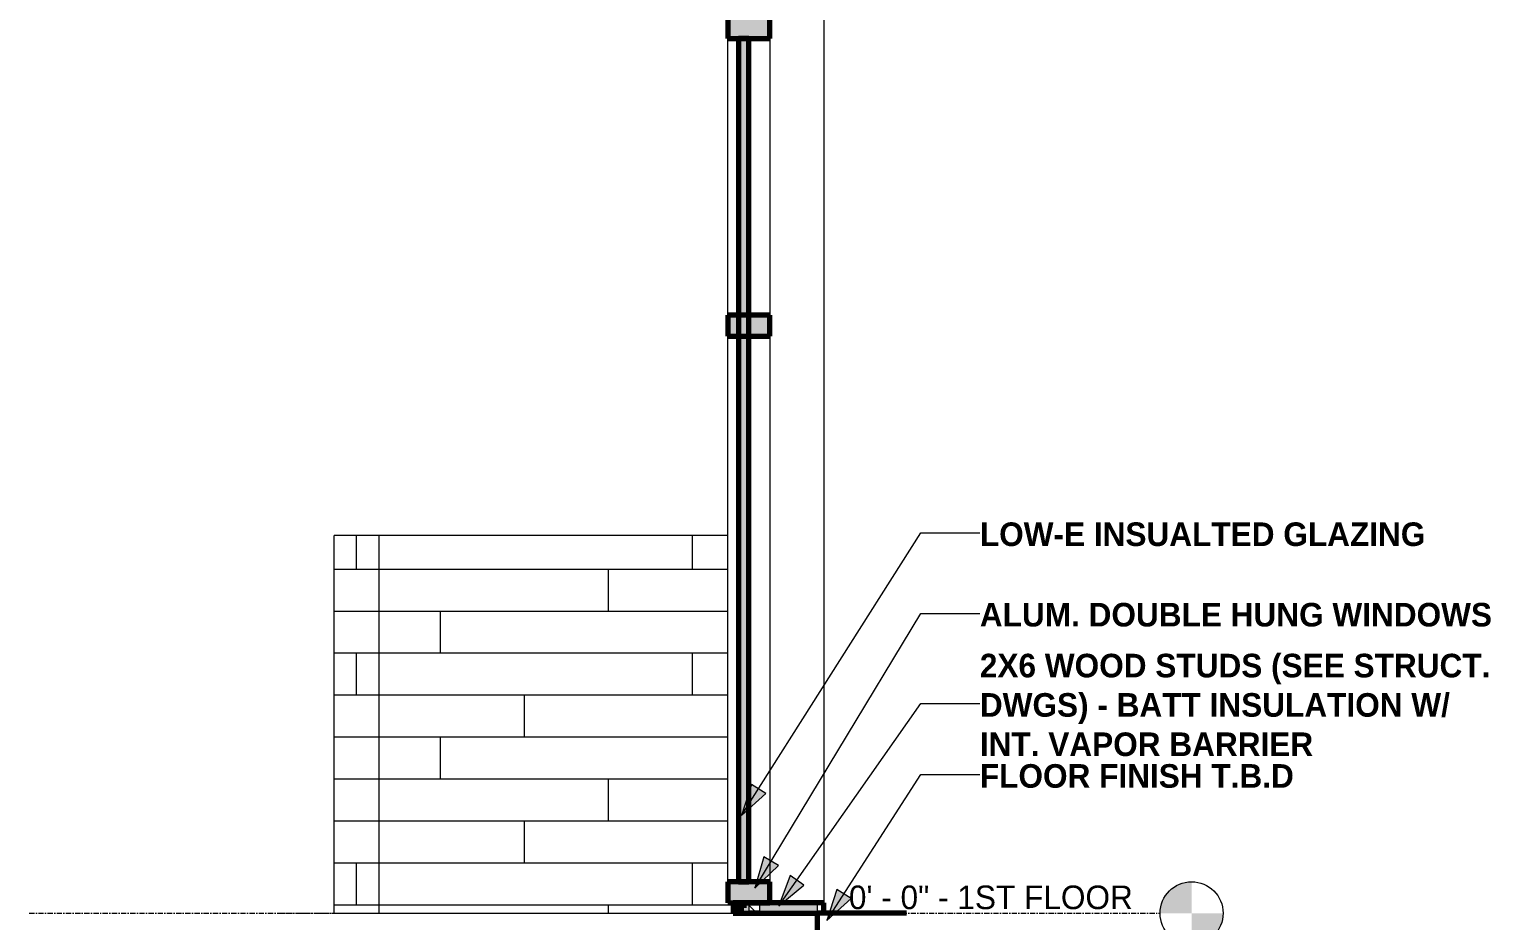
# Model space of a CAD drawing. Header units: inches. Extents: x 2031 to 2895, y -160 to 455.
# Drawn here: x 2030.7 to 2170, y -0.7 to 84.3 of the extents above; entities that cross this region are included whole.
import ezdxf

# ---------------------------------------------------------------- set-up
doc = ezdxf.new("R2010")
doc.units = ezdxf.units.IN
doc.header["$MEASUREMENT"] = 0
doc.linetypes.add('Aligning Line 1_8_', pattern=[0.25, 0.125, -0.125])
doc.linetypes.add('Grid Line 1_2_', pattern=[0.875, 0.5, -0.125, 0.125, -0.125])
for name, color, linetype, lineweight in [('A-FLOR-4', 192, 'Continuous', 70), ('A-FLOR-LEVL', 51, 'Continuous', 9), ('A-FLOR-LEVL-1', 51, 'Grid Line 1_2_', 9), ('A-GLAZ-1', 135, 'Continuous', 18), ('A-GLAZ-2', 10, 'Continuous', 18), ('A-GLAZ-3', 27, 'Continuous', 18), ('A-GLAZ-5', 151, 'Continuous', 70), ('A-WALL', 113, 'Continuous', 18), ('A-WALL-2', 8, 'Continuous', 5), ('A-WALL-3', 23, 'Continuous', 18), ('A-WALL-4', 135, 'Continuous', 18), ('A-WALL-6', 113, 'Continuous', 70), ('A-WALL-PATT-1', 55, 'Continuous', 9), ('A-WALL-PATT-2', 111, 'Continuous', 9), ('G-ANNO-SYMB', 111, 'Aligning Line 1_8_', 9), ('G-ANNO-TEXT', 231, 'Continuous', 9)]:
    doc.layers.add(name, color=color, linetype=linetype, lineweight=lineweight)
doc.styles.add('Century Gothic', font='ufonts.com_century-gothic.ttf', dxfattribs={"height": 2.25})
doc.styles.add('Century Gothic_B', font='GOTHICB.TTF', dxfattribs={"height": 2.25})
pattern_1 = [(0, (2061.924, 0.8), (0, 4), []), (90, (2061.924, 0.8), (-8, 8), [4, -28]), (90, (2077.924, 4.8), (-8, 8), [4, -28])]

# ---------------------------------------------------------------- blocks, each defined once
blk = doc.blocks.new('_THE_ WINDOW _ DOOR - Window - 1st Floor-2113384-WALL SECTION - NORTH_SOUTH - LOOKING WEST - Callout 2')
at = {"layer": 'A-GLAZ-2'}
blk.add_hatch(color=256, dxfattribs=at).paths.add_polyline_path([(2098.59, 3), (2099.32, 3), (2099.32, 83.37), (2098.32, 83.37), (2098.32, 3)], flags=0)
at = {"layer": 'A-GLAZ-3'}
h = blk.add_hatch(color=256, dxfattribs=at)
h.paths.add_polyline_path([(2097.32, 1), (2101.32, 1), (2101.32, 3), (2097.32, 3), (2097.32, 2.78)], flags=0)
h.paths.add_polyline_path([(2097.82, 83.37), (2101.32, 83.37), (2101.32, 85.37), (2097.32, 85.37), (2097.32, 83.37)], flags=0)
h = blk.add_hatch(color=256, dxfattribs=at)
h.paths.add_polyline_path([(2098.32, 55), (2098.32, 57), (2097.32, 57), (2097.32, 55), (2098.18, 55)], flags=0)
h.paths.add_polyline_path([(2101.32, 55), (2101.32, 57), (2099.32, 57), (2099.32, 55)], flags=0)
blk.add_hatch(color=256, dxfattribs=at).paths.add_polyline_path([(2097.82, 0.5), (2098.82, 0.5), (2098.82, 1), (2097.82, 1)], flags=0)
at = {"layer": 'A-GLAZ-1'}
for p, q in [((2097.32, 57), (2097.32, 83.37)), ((2101.32, 83.37), (2101.32, 57)), ((2097.32, 3), (2097.32, 55)), ((2101.32, 55), (2101.32, 3))]:
    blk.add_line(p, q, dxfattribs=at)
at = {"layer": 'A-GLAZ-5'}
for p, q in [((2101.32, 85.37), (2097.32, 85.37)), ((2097.32, 85.37), (2097.32, 83.37)), ((2101.32, 83.37), (2101.32, 85.37)), ((2097.32, 83.37), (2101.32, 83.37)), ((2098.32, 83.37), (2098.32, 3)), ((2099.32, 83.37), (2098.32, 83.37)), ((2099.32, 3), (2099.32, 83.37)), ((2101.32, 57), (2097.32, 57)), ((2097.32, 57), (2097.32, 55)), ((2101.32, 55), (2101.32, 57)), ((2097.32, 55), (2101.32, 55)), ((2101.32, 3), (2097.32, 3)), ((2097.32, 3), (2097.32, 1)), ((2098.32, 3), (2099.32, 3)), ((2101.32, 1), (2101.32, 3)), ((2097.32, 1), (2101.32, 1)), ((2098.82, 1), (2097.82, 1)), ((2097.82, 1), (2097.82, 0.5)), ((2097.82, 0.5), (2098.82, 0.5)), ((2098.82, 0.5), (2098.82, 1))]:
    blk.add_line(p, q, dxfattribs=at)
blk = doc.blocks.new('Level - Level Head - Circle-50818-WALL SECTION - NORTH_SOUTH - LOOKING WEST - Callout 2')
at = {"layer": 'A-FLOR-LEVL'}
h = blk.add_hatch(color=256, dxfattribs=at)
edge = h.paths.add_edge_path(flags=0)
edge.add_line((2141.5, 0), (2138.5, 0))
edge.add_arc((2141.5, 0), 3, 90, 180, ccw=False)
edge.add_line((2141.5, 3), (2141.5, 0))
h = blk.add_hatch(color=256, dxfattribs=at)
edge = h.paths.add_edge_path(flags=0)
edge.add_line((2141.5, -3), (2141.5, 0))
edge.add_line((2141.5, 0), (2144.5, 0))
edge.add_arc((2141.5, 0), 3, 270, 360, ccw=False)
blk.add_circle((2141.5, 0), 3, dxfattribs=at)

msp = doc.modelspace()

# ---------------------------------------------------------------- hatches: boundary and pattern name
at = {"layer": 'A-WALL-2'}
h = msp.add_hatch(color=256, dxfattribs=at)
h.paths.add_polyline_path([(2099.32, 0), (2099.32, 1), (2098.82, 1), (2098.82, 0.5), (2098.57, 0.5), (2098.57, 0), (2098.82, 0)], flags=0)
h.paths.add_polyline_path([(2098.57, 85.37), (2099.32, 85.37), (2099.32, 109.87), (2098.57, 109.87), (2098.57, 94.31)], flags=0)
at = {"layer": 'A-WALL-3'}
h = msp.add_hatch(color=256, dxfattribs=at)
h.paths.add_polyline_path([(2098.57, 0), (2098.57, 0.5), (2097.82, 0.5), (2097.82, 0)], flags=0)
h.paths.add_polyline_path([(2097.82, 85.37), (2098.57, 85.37), (2098.57, 109.87), (2097.82, 109.87), (2097.82, 94.31)], flags=0)
at = {"layer": 'A-WALL-PATT-1'}
h = msp.add_hatch(dxfattribs=at)
h.set_pattern_fill('FP_8', color=256, style=0, pattern_type=2)
h.set_pattern_definition(pattern_1)
h.paths.add_polyline_path([(2064.05, 0), (2064.05, 36), (2059.8, 36), (2059.8, 0)], flags=0)
h = msp.add_hatch(dxfattribs=at)
h.set_pattern_fill('FP_8', color=256, style=0, pattern_type=2)
h.set_pattern_definition(pattern_1)
h.paths.add_polyline_path([(2097.82, 0), (2097.82, 1), (2097.32, 1), (2097.32, 36), (2064.05, 36), (2064.05, 0), (2096.82, 0)], flags=0)
at = {"layer": 'A-WALL-PATT-2'}
h = msp.add_hatch(dxfattribs=at)
h.set_pattern_fill('FP_3', color=256, style=0, pattern_type=2)
h.set_pattern_definition([(0, (3257.106, 59.024), (0, 1.2), []), (315, (3257.106, 59.024), (1.1992531, 0), [1.696, -1.696]), (45, (3257.106, 59.024), (1.1992531, 0), [1.696, -1.696])])
h.paths.add_polyline_path([(2100.32, 0), (2100.32, 1), (2099.32, 1), (2099.32, 0), (2099.47, 0)], flags=0)
h.paths.add_polyline_path([(2100.32, 85.37), (2100.32, 109.87), (2099.32, 109.87), (2099.32, 85.37)], flags=0)
h = msp.add_hatch(dxfattribs=at)
h.set_pattern_fill('FP_4', color=256, style=0, pattern_type=2)
h.set_pattern_definition([(161.57, (3257.226, 59.144), (-0.960383694, -0.00039918), [0, -6.83, 0.758, 0]), (18.43, (3256.986, 59.144), (-0.960383694, 0.00039918), [0, -6.83, 0.758, 0]), (108.43, (3257.226, 59.144), (0.47951018, -2.4005264), [2.276, -5.312]), (71.57, (3256.986, 59.144), (0.47951018, 2.4005264), [2.276, -5.312])])
h.paths.add_polyline_path([(2100.32, 0), (2105.82, 0), (2105.82, 1), (2100.32, 1), (2100.32, 0.01)], flags=0)
h.paths.add_polyline_path([(2105.82, 85.37), (2105.82, 109.87), (2100.32, 109.87), (2100.32, 85.37)], flags=0)
h = msp.add_hatch(dxfattribs=at)
h.set_pattern_fill('FP_1', color=256, style=0, pattern_type=2)
h.set_pattern_definition([(0, (3257.106, 59.024), (7.68, 1.92), [0.317, -5.443, 0.317, -5.443, -30.72]), (0, (3257.106, 59.024), (7.68, 1.92), [-11.52, 0.317, -11.203, 0.317, -5.443, -13.44]), (0, (3257.106, 59.024), (7.68, 1.92), [-28.8, 0.317, -3.523, 0.317, -9.283]), (120, (3259.986, 59.984), (-5.5027688, 5.691075), [0.317, -5.443, 0.317, -5.443, -30.72]), (120, (3259.986, 59.984), (-5.5027688, 5.691075), [-11.52, 0.317, -11.203, 0.317, -5.443, -13.44]), (120, (3259.986, 59.984), (-5.5027688, 5.691075), [-28.8, 0.317, -3.523, 0.317, -9.283]), (240, (3260.946, 63.824), (-2.1772312, -7.611075), [0.317, -5.443, 0.317, -5.443, -30.72]), (240, (3260.946, 63.824), (-2.1772312, -7.611075), [-11.52, 0.317, -11.203, 0.317, -5.443, -13.44]), (240, (3260.946, 63.824), (-2.1772312, -7.611075), [-28.8, 0.317, -3.523, 0.317, -9.283])])
h.paths.add_polyline_path([(2105.82, 0), (2106.45, 0), (2106.45, 1), (2105.82, 1)], flags=0)
h.paths.add_polyline_path([(2105.82, 85.37), (2106.45, 85.37), (2106.45, 109.87), (2105.82, 109.87), (2105.82, 94.31)], flags=0)
at = {"layer": 'G-ANNO-TEXT'}
for points in [[(2098.62, 9.3), (2100.91, 11.4), (2099.55, 12.26)], [(2099.88, 2.39), (2102.12, 4.54), (2100.74, 5.37)], [(2102.18, 0.69), (2104.56, 2.68), (2103.25, 3.6)], [(2106.75, -0.69), (2109.05, 1.4), (2107.7, 2.27)]]:
    msp.add_hatch(color=256, dxfattribs=at).paths.add_polyline_path(points, flags=0)

# ---------------------------------------------------------------- linework, layer by layer
at = {"layer": 'A-FLOR-4'}
for p, q in [((2114.32, 0), (2105.82, 0)), ((2105.82, 0), (2105.82, -4))]:
    msp.add_line(p, q, dxfattribs=at)
at = {"layer": 'A-FLOR-LEVL-1'}
msp.add_line((2030.73, 0), (2138.5, 0), dxfattribs=at)
at = {"layer": 'A-WALL'}
for p, q in [((2098.57, 0.5), (2098.57, 0)), ((2099.32, 1), (2099.32, 0)), ((2100.32, 1), (2100.32, 0)), ((2105.82, 1), (2105.82, 0))]:
    msp.add_line(p, q, dxfattribs=at)
at = {"layer": 'A-WALL-4'}
for p, q in [((2106.45, 85.37), (2106.45, 1)), ((2097.32, 36), (2059.8, 36)), ((2059.8, 0), (2059.8, 36)), ((2064.05, 36), (2064.05, 0)), ((2059.8, 0), (2097.82, 0))]:
    msp.add_line(p, q, dxfattribs=at)
at = {"layer": 'A-WALL-6'}
for p, q in [((2097.82, 0.5), (2097.82, 0)), ((2098.82, 0.5), (2097.82, 0.5)), ((2106.45, 1), (2098.82, 1)), ((2098.82, 1), (2098.82, 0.5)), ((2106.45, 0), (2106.45, 1)), ((2097.82, 0), (2105.82, 0))]:
    msp.add_line(p, q, dxfattribs=at)
at = {"layer": 'G-ANNO-SYMB'}
msp.add_line((2054.9, 0), (2114.32, 0), dxfattribs=at)
at = {"layer": 'G-ANNO-TEXT'}
for p, q in [((2098.62, 9.3), (2115.7, 36.25)), ((2115.7, 36.25), (2121.32, 36.25)), ((2099.88, 2.39), (2115.7, 28.58)), ((2115.7, 28.58), (2121.32, 28.58)), ((2102.18, 0.69), (2115.7, 19.98)), ((2115.7, 19.98), (2121.32, 19.98)), ((2106.75, -0.69), (2115.7, 13.21)), ((2115.7, 13.21), (2121.32, 13.21)), ((2099.55, 12.26), (2098.62, 9.3)), ((2098.62, 9.3), (2100.91, 11.4)), ((2100.91, 11.4), (2099.55, 12.26)), ((2100.74, 5.37), (2099.88, 2.39)), ((2099.88, 2.39), (2102.12, 4.54)), ((2102.12, 4.54), (2100.74, 5.37)), ((2103.25, 3.6), (2102.18, 0.69)), ((2104.56, 2.68), (2103.25, 3.6)), ((2102.18, 0.69), (2104.56, 2.68)), ((2107.7, 2.27), (2106.75, -0.69)), ((2106.75, -0.69), (2109.05, 1.4)), ((2109.05, 1.4), (2107.7, 2.27))]:
    msp.add_line(p, q, dxfattribs=at)

# ---------------------------------------------------------------- block references
at = {"layer": 'A-FLOR-LEVL'}
msp.add_blockref('Level - Level Head - Circle-50818-WALL SECTION - NORTH_SOUTH - LOOKING WEST - Callout 2', (0, 0), dxfattribs=at)
at = {"layer": 'A-GLAZ-1'}
msp.add_blockref('_THE_ WINDOW _ DOOR - Window - 1st Floor-2113384-WALL SECTION - NORTH_SOUTH - LOOKING WEST - Callout 2', (0, 0), dxfattribs=at)

# ---------------------------------------------------------------- texts
at = {"layer": 'A-FLOR-LEVL', "insert": (2108.84, 2.64), "char_height": 2.25, "width": 32.4967, "attachment_point": 1, "style": 'Century Gothic'}
msp.add_mtext('0\' - 0" - 1ST FLOOR', dxfattribs=at)
at = {"layer": 'G-ANNO-TEXT', "char_height": 2.25, "attachment_point": 1, "style": 'Century Gothic_B'}
for s, insert, width in [('LOW-E INSUALTED GLAZING', (2121.32, 37.25), 50.5252), ('ALUM. DOUBLE HUNG WINDOWS', (2121.32, 29.58), 59.4637), ('2X6 WOOD STUDS (SEE STRUCT.', (2121.32, 24.73), 56.5852), ('DWGS) - BATT INSULATION W/', (2121.32, 20.98), 54.1612), ('INT. VAPOR BARRIER', (2121.32, 17.23), 37.1175), ('FLOOR FINISH T.B.D', (2121.32, 14.21), 34.6177)]:
    msp.add_mtext(s, dxfattribs=dict(at, insert=insert, width=width))

doc.saveas('drawing.dxf')
